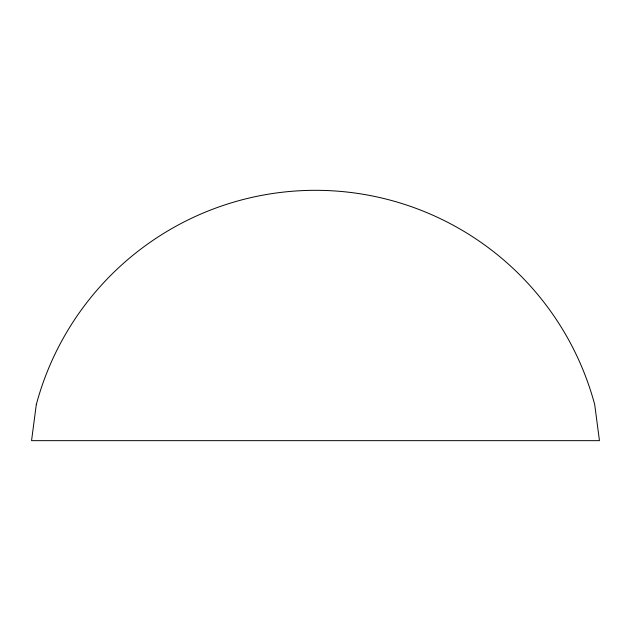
<?xml version="1.0" encoding="UTF-8"?>
<svg xmlns="http://www.w3.org/2000/svg" width="631" height="631" viewBox="0 0 631 631"><rect width="100%" height="100%" fill="white"/><g stroke="black" fill="none" stroke-linecap="round" stroke-linejoin="round"><path stroke-width="0.95" d="M36.298 404.574L31.55 440.659L599.45 440.659L594.702 404.574A289.045 289.045 0 0 0 36.298 404.574"/></g></svg>
